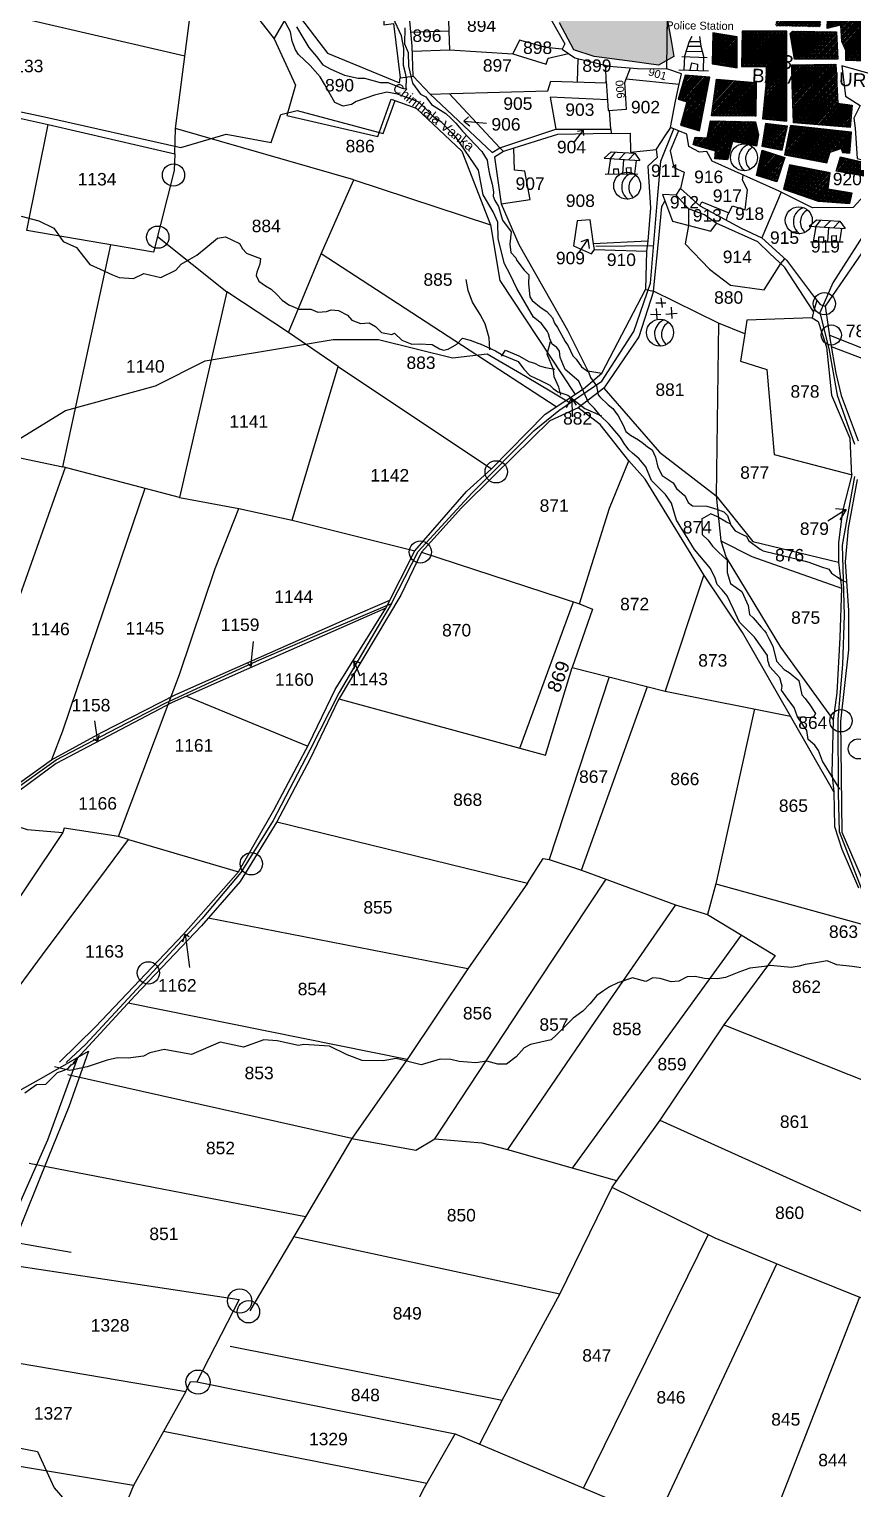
# Model space of a CAD drawing. Header units: millimetres. Extents: x 194974 to 225661, y 1604136 to 1614862.
# Drawn here: x 196789 to 197911, y 1606914 to 1608904 of the extents above; entities that cross this region are included whole.
import ezdxf

# ---------------------------------------------------------------- set-up
doc = ezdxf.new("R2010")
doc.units = ezdxf.units.MM
doc.header["$LTSCALE"] = 15
for name, color, linetype in [('BOUNDRY STONES', 240, 'Continuous'), ('PLOTS', 7, 'Continuous'), ('PLOTS NO', 7, 'Continuous'), ('ROADS', 1, 'Continuous'), ('STREAMS', 4, 'Continuous'), ('VILLAGE', 7, 'Continuous'), ('wells', 7, 'Continuous')]:
    doc.layers.add(name, color=color, linetype=linetype)
doc.styles.get("Standard").update_dxf_attribs({"font": 'arial.ttf'})

msp = doc.modelspace()

# ---------------------------------------------------------------- hatches: boundary and pattern name
at = {"layer": 'VILLAGE'}
h = msp.add_hatch(dxfattribs=at)
h.set_pattern_fill('ANSI31', color=30, scale=11.805297, angle=2.6274)
h.set_pattern_definition([(47.627391, (153890.0272, 1592848.3399), (-1.09018614, 0.99452142), [])])
h.paths.add_polyline_path([(197717.2, 1608778.7), (197778.5, 1608777.5), (197782.5, 1608759.6), (197779.8, 1608744.3), (197747.3, 1608750.3), (197740.4, 1608725.5), (197723.1, 1608727), (197724, 1608737.1), (197697, 1608745), (197693.5, 1608746.6), (197696.2, 1608756.5), (197712.8, 1608755.4)])
h.paths.add_polyline_path([(197725.7, 1608835.5), (197779.6, 1608830.7), (197779.2, 1608784.8), (197718.6, 1608785.3)])
h.paths.add_polyline_path([(197788, 1608781.2), (197821.5, 1608778.2), (197821.3, 1608900.9), (197760.6, 1608900.7), (197759.6, 1608852.9), (197793, 1608852.3), (197792.5, 1608827.2)])
h.paths.add_polyline_path([(197828, 1608854.9), (197888.2, 1608855.8), (197890.8, 1608802.8), (197910.2, 1608799.9), (197907.8, 1608769.8), (197830.5, 1608776.1), (197828.7, 1608828.4)])
h.paths.add_polyline_path([(197816.7, 1608685.4), (197864, 1608669), (197907, 1608665.9), (197910.2, 1608680.3), (197877.9, 1608685.7), (197880.5, 1608708), (197825.2, 1608718.9)])
h.paths.add_polyline_path([(197894.7, 1608729.4), (197951.8, 1608716.2), (197939.3, 1608701.1), (197888.7, 1608710)])
h.paths.add_polyline_path([(197826.3, 1608772.4), (197818.1, 1608732.2), (197875.9, 1608721.6), (197880.5, 1608735.9), (197895.5, 1608741), (197897.4, 1608735.5), (197907.4, 1608734.7), (197909.7, 1608763.1)])
h.paths.add_polyline_path([(197787.2, 1608744), (197815.2, 1608738.7), (197822.3, 1608771.2), (197792.3, 1608774.8)])
h.paths.add_polyline_path([(197787.9, 1608738.5), (197818.8, 1608728.6), (197807.7, 1608695.3), (197779.9, 1608704.1)])
h.paths.add_polyline_path([(197682.9, 1608840.9), (197673.3, 1608808), (197685.1, 1608804.7), (197676.5, 1608772.6), (197702.2, 1608764.9), (197716.5, 1608838.3)])
h.paths.add_polyline_path([(197719.5, 1608856.5), (197753.7, 1608850.7), (197753.5, 1608893.1), (197720.7, 1608898.5)])
h.paths.add_polyline_path([(197714.3, 1608972.6), (197767.6, 1608968.4), (197757.1, 1608915.4), (197706.5, 1608918.9)])
h.paths.add_polyline_path([(197829.1, 1608900.9), (197889.1, 1608900.1), (197890.8, 1608862.7), (197831.9, 1608862.7), (197825.9, 1608897.6)])
h.paths.add_polyline_path([(197878.2, 1608955.1), (197908.7, 1608952.7), (197904.9, 1608936.7), (197931.4, 1608918.6), (197944.6, 1608909.5), (197944.1, 1608859.5), (197901.8, 1608861), (197901.7, 1608874.7), (197896.1, 1608886.9), (197894.8, 1608909.2), (197876.4, 1608904.5)])
h.paths.add_polyline_path([(197813.5, 1608968.6), (197872.6, 1608965.7), (197867.1, 1608906.6), (197805.9, 1608907.9)])
h.paths.add_polyline_path([(197743.3, 1609025.1), (197829.7, 1609021), (197824, 1608981.2), (197734.1, 1608978.3)])
h.paths.add_polyline_path([(197707.2, 1609030.7), (197735.6, 1609026.5), (197729.9, 1608985.9), (197706.1, 1608986.5)])
h.paths.add_polyline_path([(197662.1, 1609061.5), (197700, 1609055.8), (197703.8, 1608972.3), (197662.4, 1608972.2)])
at = {"layer": 'wells'}
h = msp.add_hatch(dxfattribs=at)
h.set_pattern_fill('DASH', color=4, scale=12.436833, angle=-16.6791)
h.set_pattern_definition([(343.3208545, (164753.1888, 1614645.4132), (1.93538719, 1.04300749), [1.55460416, -1.55460416])])
h.paths.add_polyline_path([(197636.3, 1609196.6), (197640.7, 1609186.4), (197647.7, 1609153.8), (197653.1, 1609128.5), (197657.5, 1609115.2), (197648.4, 1609092.1), (197645.7, 1609063.7), (197646.2, 1609022.8), (197642.3, 1609003.4), (197643.6, 1608968.9), (197652.9, 1608948.5), (197664.1, 1608885.3), (197667.4, 1608866.4), (197646.6, 1608854.4), (197610.6, 1608859.3), (197558.7, 1608866.4), (197530.9, 1608875.2), (197511.6, 1608912.3), (197498.7, 1608966.3), (197495.7, 1609003.4), (197496.4, 1609051), (197508.6, 1609084.5), (197517.7, 1609093.9), (197535.2, 1609098.7), (197560.9, 1609089.5), (197579.1, 1609078.7), (197585.5, 1609081.4), (197616.7, 1609131.2), (197631, 1609164.3)])

# ---------------------------------------------------------------- linework, layer by layer
at = {"layer": 'BOUNDRY STONES', "color": 5}
for points in [[(197649.4, 1608537.5), (197651.5, 1608524.2)], [(197642.9, 1608530.8), (197656.5, 1608530.5)], [(197643.1, 1608522.8), (197644.2, 1608509)], [(197656.4, 1608515.2), (197671.7, 1608516.7)], [(197663.8, 1608524.9), (197664.7, 1608509.2)], [(197635.7, 1608515.1), (197649.6, 1608514.7)]]:
    msp.add_lwpolyline(points, dxfattribs=at)
at = {"layer": 'BOUNDRY STONES', "color": 1}
msp.add_lwpolyline([(196768, 1607250.6), (196845.7, 1607236.7)], dxfattribs=at)
for centre, radius in [((196985.3, 1608704.8), 15.2), ((196963.9, 1608620.1), 15.2), ((197872.5, 1608529.4), 15.2), ((197882, 1608486.8), 13.7), ((197425.2, 1608300.3), 15.2), ((197321.8, 1608191), 15.2), ((197895.1, 1607961), 15.2), ((197918.8, 1607922.7), 13.7), ((197091.3, 1607766.1), 15.2), ((196951, 1607617.4), 15.2), ((197075.6, 1607170.2), 16.5), ((197087.5, 1607155.6), 15.2), ((197018.8, 1607059.7), 16.5)]:
    msp.add_circle(centre, radius, dxfattribs=at)
at = {"layer": 'PLOTS'}
for points in [[(197499.6, 1608917.1), (197518.6, 1608883.4), (197515.3, 1608876.5), (197532.3, 1608864.4), (197579.1, 1608853), (197617.9, 1608850.1), (197657.7, 1608849.7), (197658.5, 1608925.7), (197655.2, 1608976.8), (197655.7, 1609051.7), (197659, 1609109.8), (197675.7, 1609131.8), (197657.5, 1609155.2), (197635.4, 1609201.9)], [(197060.4, 1608924.4), (197103, 1608915.2), (197122.6, 1608890.4), (197145.9, 1608930.5), (197171, 1609041.6), (197187.4, 1609083.4), (197190.6, 1609095.7)], [(197262.2, 1609054.2), (197275.3, 1609010.8), (197272, 1608909.4), (197285.3, 1608911.3), (197294.4, 1608837.4), (197312.1, 1608839.6), (197310.8, 1608880.2), (197302.8, 1608965)], [(197000.8, 1608866.9), (196747, 1608925.5), (196759, 1609017)], [(196592.4, 1608938.1), (196556.5, 1608830.8), (196814.4, 1608773.8), (196986.9, 1608733.5), (196988, 1608768.4)], [(197146.8, 1608934.7), (197195.4, 1608871.1), (197293.3, 1608830.6), (197294.4, 1608837.4)], [(197230.9, 1608698.4), (196988, 1608768.4), (197009.4, 1608933.2)], [(197306.2, 1608928.8), (197359.6, 1608928.3), (197361.7, 1608874.9), (197311, 1608873.3)], [(197309, 1608899.3), (197360.7, 1608901.3)], [(197122.6, 1608890.4), (197151.7, 1608827.4), (197139.7, 1608786.1), (197263.7, 1608757.2), (197282.1, 1608808.3), (197316.2, 1608796), (197378.4, 1608737.5), (197417.6, 1608637), (197430.1, 1608561.1), (197532.7, 1608405.9)], [(197361.7, 1608875.3), (197448, 1608869.8), (197493.5, 1608855.7), (197496.1, 1608863.9), (197523.8, 1608870.5)], [(197515.3, 1608876.5), (197492.7, 1608878.5), (197456.9, 1608888.8), (197448, 1608869.8)], [(197536.6, 1608863.3), (197535.6, 1608831.7)], [(197958, 1608862.7), (197940.1, 1608841.2), (197896.1, 1608853.7), (197901.3, 1608812.4), (197921.1, 1608799.4), (197912.7, 1608782.4), (197914.6, 1608768.8), (197917.2, 1608727.4), (197957.5, 1608717.7), (197966.6, 1608737.1), (197968.7, 1608779.4), (197971.8, 1608810.2)], [(197312.1, 1608839.6), (197335.2, 1608814.9), (197363.9, 1608815.7), (197495.5, 1608819.7), (197499.8, 1608832.9), (197575.2, 1608830.3), (197574.6, 1608854.1)], [(197575.1, 1608832.7), (197578, 1608792.9), (197603, 1608794.7), (197600.4, 1608831.1), (197608.2, 1608850.9)], [(197602.2, 1608835.8), (197674.6, 1608828.5)], [(197959.6, 1608722.1), (197942.8, 1608694.1), (197911.8, 1608660.4), (197856.3, 1608660.3), (197810.8, 1608683), (197719.6, 1608723.7), (197712.4, 1608736.7), (197702.3, 1608735.8), (197687.9, 1608743.6), (197685, 1608760.5), (197662.6, 1608769.7), (197669.4, 1608805.4), (197674.6, 1608828.5), (197677.9, 1608842.9), (197657.7, 1608849.7)], [(197335.2, 1608814.9), (197419.9, 1608735.3), (197429.9, 1608742)], [(197361.2, 1608815.7), (197429.9, 1608742)], [(197577, 1608807.3), (197498.8, 1608811), (197506.5, 1608767.1), (197581.3, 1608767.3), (197579.4, 1608793)], [(196986.9, 1608733.5), (196986.1, 1608710.9), (196958.1, 1608599.6), (196785.5, 1608629.4), (196814.4, 1608773.8)], [(197581.3, 1608767.3), (197582.1, 1608761.3), (197508.8, 1608760), (197449.3, 1608741.3), (197434.9, 1608736.8), (197429.9, 1608742), (197506.5, 1608767.1)], [(197582.1, 1608761.3), (197607.7, 1608761.9), (197608.2, 1608735.8), (197643.5, 1608739.5)], [(197662.6, 1608769.7), (197655.1, 1608758.1), (197643.4, 1608740.1), (197644.7, 1608728.6), (197631.7, 1608717), (197635.5, 1608660), (197631.9, 1608614.7), (197630.2, 1608600.9), (197628.5, 1608548.8), (197639.6, 1608546.3), (197646.6, 1608613.8), (197650.9, 1608661.8), (197655.2, 1608669.4)], [(197673.8, 1608765.1), (197662.1, 1608737.9), (197667.4, 1608715), (197681.6, 1608708.9), (197676.2, 1608686.4)], [(197434.9, 1608736.8), (197422.8, 1608729), (197432.1, 1608665.7), (197471.6, 1608671.6), (197464.2, 1608710), (197450, 1608711.5), (197449.3, 1608741.3)], [(197507.1, 1608389), (197270.9, 1608542.5), (197186.5, 1608597.4), (197230.9, 1608698.4), (197417.6, 1608637)], [(197739.3, 1608643.1), (197740.9, 1608650.6), (197747.4, 1608662.6), (197764.4, 1608657.2), (197767.7, 1608684.4), (197761, 1608697.6), (197761.8, 1608704.8)], [(197670.5, 1608677.2), (197651.9, 1608678.4), (197665.6, 1608641.8), (197717.7, 1608628.1), (197725.5, 1608638.8)], [(197862.2, 1608533.8), (197857.9, 1608518.7), (197818.8, 1608578.6), (197797.8, 1608598.5), (197781.7, 1608613.9), (197724.9, 1608639.2), (197709.2, 1608650.6), (197687.4, 1608658.8), (197670.5, 1608677.2), (197676.2, 1608686.4), (197702.9, 1608662.8), (197759.1, 1608632.3), (197787.4, 1608619.3)], [(197813.5, 1608681.6), (197787.4, 1608619.3), (197821, 1608588.6), (197857.7, 1608539.5), (197866.7, 1608528.2), (197873.4, 1608526.1)], [(197432.1, 1608665.7), (197456, 1608610), (197522.4, 1608493.5), (197550.2, 1608438.1), (197569.3, 1608434.8), (197628.5, 1608548.8)], [(197687.4, 1608658.8), (197687.1, 1608636.2), (197682.6, 1608611), (197715.9, 1608576.6), (197744.7, 1608554.8), (197790.4, 1608548.2), (197813, 1608584.1), (197818.8, 1608590.5)], [(197702.9, 1608662.8), (197705.6, 1608668.4), (197742.4, 1608653.4)], [(197631.9, 1608614.7), (197557.9, 1608610.8), (197553.1, 1608643.7), (197535.5, 1608642.2), (197530.7, 1608608.1), (197555, 1608597.4), (197559.1, 1608603.3), (197557.9, 1608610.8)], [(196963.5, 1608620.8), (197058.1, 1608545.7), (196993.3, 1608265.5), (196834.5, 1608307.2)], [(197938.5, 1608620.6), (197873.4, 1608526.1), (197880.3, 1608479.3), (197888, 1608434.6), (197895.6, 1608404.2), (197918.7, 1608342.6)], [(196420.7, 1608029.2), (196640.7, 1607967.1), (196761, 1608322.7), (196834.5, 1608307.2), (196899.8, 1608609.7)], [(197142, 1608490.3), (197186.5, 1608597.4)], [(197559.1, 1608603.3), (197630.2, 1608600.9)], [(197639.6, 1608546.3), (197619.4, 1608484.4), (197571.7, 1608414.2), (197537, 1608387.5), (197498.2, 1608370), (197423.2, 1608296), (197377.9, 1608251.3), (197323.4, 1608190.8), (197295, 1608132.2), (197209.8, 1607989.3), (197171.7, 1607909.3), (197126.2, 1607823.3), (197076.3, 1607741.9), (197023.5, 1607681.7), (196932.9, 1607586.5), (196848.5, 1607494.9)], [(197147, 1608234.6), (197209.7, 1608443.9), (197142, 1608490.3), (197058.1, 1608545.7)], [(197857.9, 1608518.7), (197855.7, 1608510.3), (197766.9, 1608507), (197764.1, 1608488.3), (197728.2, 1608503.1), (197639.6, 1608546.3)], [(197728.2, 1608503.1), (197725.1, 1608267.7), (197731.5, 1608206.1), (197773.5, 1608185.1), (197895.7, 1608141.6)], [(197855.7, 1608510.3), (197864.1, 1608505.4), (197875.4, 1608470.3), (197882.3, 1608404.9), (197907.3, 1608346.4), (197909.7, 1608294.5), (197897.3, 1608246.6), (197892, 1608204.1), (197891.7, 1608177.2), (197895.7, 1608141.6), (197893.6, 1608074.7), (197889.3, 1607998.9), (197884.7, 1607962.1), (197882.7, 1607889.1), (197885.4, 1607864.1), (197886.2, 1607816.9), (197896.5, 1607786), (197919.2, 1607733.3)], [(198113.5, 1608510.9), (198099.1, 1608509.8), (198074.7, 1608408.7), (197879, 1608486.7)], [(197764.1, 1608488.3), (197758.3, 1608451), (197794, 1608439.7), (197804.1, 1608323.9), (197910.2, 1608296.4)], [(197881.6, 1608470.9), (197950.1, 1608445.3), (197940.8, 1608420.3), (197955.9, 1608414.6), (197970.5, 1608409.1), (197984.7, 1608444.6)], [(197209.7, 1608443.9), (197418.7, 1608304.5)], [(196829.7, 1607495.6), (196878.8, 1607543.8), (196998.8, 1607670.2), (197074.1, 1607755), (197122.1, 1607839.4), (197169.9, 1607929.1), (197205.8, 1608003.6), (197274.7, 1608114.5), (197314.1, 1608192.6), (197384.9, 1608273.4), (197418.7, 1608304.5), (197492.1, 1608379.1), (197544.2, 1608413.5), (197569.3, 1608434.8)], [(197571.7, 1608414.2), (197647.8, 1608327.3), (197725.1, 1608267.7), (197775.1, 1608205.5), (197891.7, 1608177.2)], [(197885.4, 1607864.1), (197826.3, 1607967.3), (197760.9, 1608081.3), (197708.3, 1608160), (197628.2, 1608290.2), (197605.9, 1608315.2), (197567, 1608364.7), (197537, 1608387.5)], [(196837.4, 1608306.4), (196667, 1607826.4), (196588.3, 1607831.7), (196627.5, 1607970.8)], [(197323.4, 1608190.8), (197538.6, 1608120.6), (197579.4, 1608250.8), (197605.9, 1608315.2)], [(196946.4, 1608277.8), (196872.8, 1608060.8), (196834.2, 1607947), (196818.8, 1607907.8)], [(197917.1, 1608289.7), (197905.1, 1608223.6), (197900.9, 1608177.5), (197905.4, 1608111.3), (197905.6, 1608057.9), (197894.5, 1607960.7), (197896.4, 1607809), (197928.7, 1607734.7)], [(196993.3, 1608265.5), (197074.3, 1608250.4), (197147, 1608234.6), (197314.1, 1608192.6)], [(196910.5, 1607803.5), (196977.9, 1607983.1), (196993.3, 1608024.2), (197042.3, 1608168.6), (197074.3, 1608250.4)], [(197731.5, 1608206.1), (197738.6, 1608183.4), (197812.6, 1608061.3), (197884.7, 1607962.1)], [(197708.3, 1608160), (197655.6, 1608001.5)], [(196667, 1607826.4), (196725.5, 1607820), (196760.7, 1607866.2), (196818.8, 1607907.8), (196887.1, 1607945), (196988.3, 1607996.7), (197116.8, 1608053.6), (197223.2, 1608100.8), (197280.2, 1608125.5)], [(197457.2, 1607923.7), (197530.6, 1608123.2)], [(197538.6, 1608120.6), (197556.5, 1608113.3), (197528.5, 1608033.7), (197655.6, 1608001.5), (197826.3, 1607967.3)], [(197274.7, 1608114.5), (197084.9, 1608030.8), (196983.4, 1607986), (196825.4, 1607902.9), (196763.8, 1607857.4), (196740.6, 1607827.6), (196725.4, 1607814.9), (196644.2, 1607762.7), (196555.2, 1607692.9), (196474.1, 1607616.8), (196416.5, 1607557.2), (196345.1, 1607475.6), (196349.2, 1607462), (196391.4, 1607443)], [(197210.7, 1607990.8), (197492.4, 1607914.1), (197528.5, 1608033.7)], [(197579.3, 1608020.8), (197497.3, 1607772.1), (197541.4, 1607757.6), (197669.7, 1607710.1), (197713.4, 1607696.9)], [(197541.4, 1607757.6), (197631.6, 1608007.6)], [(197003.2, 1607994.7), (197168.4, 1607926.2)], [(197777.2, 1607977.1), (197724.4, 1607738.9), (197930.2, 1607681.9)], [(196524.5, 1607453.5), (196623.2, 1607620.4), (196710.6, 1607768.3), (196740.6, 1607827.6), (196785.7, 1607812.8), (196834.4, 1607808.6), (196738.5, 1607665.9), (196589.3, 1607435.9)], [(197126.2, 1607823.3), (197467.7, 1607739.9), (197489.1, 1607773.5), (197497.3, 1607772.1)], [(196704.5, 1607504.1), (196806.9, 1607641.9), (196893.8, 1607758.9), (196923.8, 1607799.2), (196910.5, 1607803.5), (196836.3, 1607814.7), (196834.4, 1607808.6)], [(196923.8, 1607799.2), (197074.1, 1607755)], [(197341.5, 1607391.4), (197483.5, 1607606.5), (197575, 1607745.1)], [(197467.7, 1607739.9), (197386.6, 1607622.9), (197032.5, 1607691.9)], [(197724.4, 1607738.9), (197713.4, 1607696.9), (197805.6, 1607640.9), (197735.5, 1607546.7), (197974.4, 1607451.8)], [(197669.7, 1607710.1), (197559.6, 1607551.2), (197440.8, 1607376.6)], [(197529.3, 1607351.5), (197759.5, 1607668.9)], [(197386.6, 1607622.9), (197303.9, 1607499.6), (196923.3, 1607576.1)], [(197735.5, 1607546.7), (197648.2, 1607416.5), (198001.8, 1607257.3)], [(196560.6, 1607159.3), (196670.7, 1607130), (196728.8, 1607200.7), (196770.7, 1607292.1), (196813.8, 1607390), (196854.8, 1607502.3)], [(196764.2, 1607450.7), (196801.3, 1607471.8), (196824.3, 1607485), (196869.2, 1607510.6), (196842.7, 1607434.8), (196814.8, 1607366.9), (196768, 1607250.6)], [(197303.9, 1607499.6), (197228.5, 1607391.6), (196841.3, 1607478.4)], [(197648.2, 1607416.5), (197582.8, 1607325.5), (197723.4, 1607256.3), (197817.9, 1607216.7), (198022.7, 1607134.8)], [(197228.5, 1607391.6), (197165.3, 1607284.9), (196788.6, 1607357.8)], [(197228.5, 1607391.6), (197315.6, 1607375.7), (197341.5, 1607391.4), (197405.7, 1607386), (197440.8, 1607376.6), (197589.2, 1607334.5)], [(197511.7, 1607179.5), (197583.4, 1607325.2)], [(197165.3, 1607284.9), (197089.4, 1607157)], [(197433.2, 1607034.9), (197511.7, 1607179.5), (197149, 1607257.5)], [(197714.1, 1607260.9), (197544.1, 1606915.6)], [(196732.1, 1607224), (197074.8, 1607172.3), (197017, 1607059.9), (197369.3, 1606989.3), (197626.5, 1606880.8), (197730.8, 1606836), (197816.6, 1606807.8), (197870.8, 1606793.5), (198015.5, 1606765.3), (198020.4, 1606796.4), (198096.8, 1606795.7), (198107.8, 1606845.5), (198356, 1606824.9), (198713.3, 1606797.5), (198722.2, 1606696.5), (198740.3, 1606633.3), (198805.6, 1606543.4), (198865.2, 1606472.6), (198907.7, 1606329.3), (199143.8, 1606289.3), (199220.6, 1606276.3), (199217.6, 1606258.4), (199614.6, 1606162.2)], [(197644.8, 1606872.9), (197807.7, 1607221)], [(197920.3, 1607175.7), (197781.4, 1606819.4)], [(196659.5, 1607105.2), (197002.2, 1607046.7), (197008.3, 1607060.4), (197017, 1607059.9)], [(197062.7, 1607108.6), (197433.2, 1607034.9), (197402.5, 1606975.3)], [(197002.2, 1607046.7), (196971.7, 1606992.2), (196930.7, 1606918.6), (196578.2, 1606977.2)], [(196930.7, 1606918.6), (196909.7, 1606867.8), (197266.9, 1606796.2), (197327.3, 1606916.3), (197369.3, 1606989.3)], [(197330.4, 1606921.6), (196971.7, 1606992.2)]]:
    msp.add_lwpolyline(points, dxfattribs=at)
at = {"layer": 'PLOTS NO'}
for points in [[(197387.2, 1608784), (197381.1, 1608778.3), (197389.4, 1608771.8)], [(197381.1, 1608778.3), (197411.8, 1608775.7)], [(197543.5, 1608765.8), (197531.4, 1608750.1)], [(197536, 1608764.4), (197543.5, 1608765.8), (197544, 1608758.6)], [(197550.3, 1608617.5), (197537, 1608598.4)], [(197540.9, 1608614.3), (197550.3, 1608617.5), (197551.8, 1608604.6)], [(197521.1, 1608387.8), (197528, 1608400.6), (197534.3, 1608391.1)], [(197528, 1608400.6), (197529.3, 1608375.4)], [(197902.1, 1608248.9), (197877.2, 1608232.9)], [(197887.5, 1608250.1), (197902.1, 1608248.9), (197893.4, 1608235)], [(197090.5, 1608035), (197094.3, 1608068.9)], [(197086.8, 1608039.1), (197090.5, 1608035), (197093.2, 1608040.9)], [(197231.8, 1608032.4), (197231, 1608042.6), (197239, 1608040.5)], [(197231, 1608042.6), (197239.2, 1608022.2)], [(196882.1, 1607932.8), (196878.1, 1607961)], [(196876, 1607936.5), (196882.1, 1607932.8), (196884.1, 1607941.2)], [(196998, 1607659.7), (197001, 1607670.3), (197006.7, 1607666.8)], [(197001, 1607670.3), (197006.9, 1607624.7)]]:
    msp.add_lwpolyline(points, dxfattribs=at)
at = {"layer": 'ROADS'}
for points in [[(195854.9, 1608722.4), (195882.2, 1608733.5), (195960.4, 1608731.8), (196132.4, 1608721.8), (196286.7, 1608783.2), (196375.4, 1608779.3), (196523.2, 1608760.3), (196530.5, 1608767.9), (196558.7, 1608837.4), (196809.5, 1608784.2), (196995.3, 1608742.3), (197057.1, 1608760.6), (197118.3, 1608749.1), (197131.6, 1608787.5), (197153.8, 1608792.8), (197271.1, 1608761.6), (197287.3, 1608806.4)], [(196308.2, 1607433.3), (196344.6, 1607483.5), (196440.1, 1607588.6), (196531.5, 1607682.1), (196626.2, 1607756.4), (196728.1, 1607819.4), (196763.2, 1607863.2), (196825.4, 1607907.9), (196897.8, 1607945.3), (196973.9, 1607985.1), (197028.9, 1608010.4), (197102.3, 1608044.1), (197187.1, 1608080.6), (197282.4, 1608121), (197318.8, 1608191.6), (197392.2, 1608271.8), (197477, 1608356.8), (197510.4, 1608383.8), (197569.2, 1608423.8), (197613, 1608491.5), (197635.7, 1608557.4), (197645.2, 1608671.7), (197649.5, 1608723.8), (197667.5, 1608767.7)], [(197931.7, 1608632.2), (197884, 1608557.8), (197866.4, 1608517), (197878.6, 1608468.3), (197890, 1608404.6), (197913.5, 1608337.9)], [(197561, 1608607.8), (197640, 1608608.9)], [(196132, 1607972.9), (196236.7, 1608016.1), (196302.5, 1608062.6), (196318.1, 1608086.5), (196443.4, 1608169.2), (196519.3, 1608177.9), (196587.3, 1608198.7), (196680.3, 1608267.4), (196758.9, 1608335.1), (196838.2, 1608383.7), (196960.7, 1608417.7), (197028.5, 1608451.6), (197151.7, 1608472.2), (197203, 1608480.7), (197264.7, 1608480.6), (197365.6, 1608455.6), (197413, 1608461.2), (197465.1, 1608430.5), (197501.1, 1608409.3), (197525.8, 1608394.3)], [(197913.8, 1608293.8), (197896.6, 1608200.4), (197899.6, 1608105), (197897.4, 1608037.6), (197890.7, 1607963.4), (197891.5, 1607862.4), (197892.6, 1607810.2), (197923.7, 1607730.7)], [(197282.4, 1608121), (197210.9, 1607999.4), (197171.2, 1607920.9), (197121, 1607825.1), (197077.3, 1607754.1), (197024, 1607691), (196940.8, 1607601.1), (196865.5, 1607519.7), (196839.1, 1607495.3)]]:
    msp.add_lwpolyline(points, dxfattribs=at)
at = {"layer": 'ROADS', "color": 1}
msp.add_lwpolyline([(196643.8, 1607090.3), (196656.4, 1607050.9), (196662.4, 1607003.1), (196687.9, 1606986.4), (196769.4, 1606971), (196800, 1606965.2), (196822.4, 1606915.8), (196877.5, 1606851.8), (196923.3, 1606814.6), (196976.6, 1606796.8), (196981.1, 1606777.6), (197061.5, 1606740.8), (197168.3, 1606681.3), (197193.4, 1606670), (197233.4, 1606663.7), (197358.9, 1606618.6), (197396.7, 1606585), (197481.8, 1606507.5), (197577.3, 1606451.4), (197666.4, 1606421.6), (197762.2, 1606402.1), (197815, 1606391.4), (197849, 1606366.5), (197882.6, 1606343.8)], dxfattribs=at)
at = {"layer": 'STREAMS'}
for points in [[(197893.7, 1607868), (197875.8, 1607896.5), (197869.8, 1607906), (197864.4, 1607920.6), (197859.6, 1607927.7), (197850.6, 1607935.7), (197848.5, 1607947.7), (197836.1, 1607966.2), (197831.4, 1607979), (197822.7, 1607990.5), (197814.2, 1608002.8), (197815, 1608008.2), (197811.9, 1608019.7), (197798, 1608034.4), (197795.3, 1608043), (197795, 1608050), (197777.2, 1608075), (197756.8, 1608095.3), (197748.7, 1608113.1), (197739.9, 1608131.2), (197733.1, 1608139.7), (197726.6, 1608146.6), (197723.7, 1608155.6), (197717.3, 1608168.4), (197695.4, 1608194.6), (197671.1, 1608234.4), (197664.1, 1608257.4), (197656, 1608269.6), (197636.8, 1608288.3), (197629, 1608306.9), (197620.1, 1608318.1), (197611, 1608325.7), (197605.9, 1608330.5), (197599.5, 1608338.9), (197594.6, 1608346.9), (197589.6, 1608353.2), (197579, 1608365.3), (197567, 1608377), (197559.3, 1608386.7), (197550.8, 1608394.9), (197537.8, 1608423.8), (197519.1, 1608439.9), (197512.2, 1608456.2), (197511.4, 1608464.6), (197507.7, 1608469.7), (197501.4, 1608474.5), (197498.2, 1608481.5), (197496.6, 1608488.5), (197494.8, 1608491.9), (197487, 1608502.3), (197476.1, 1608510.9), (197453.2, 1608550), (197444, 1608569.4), (197436.5, 1608583.9), (197427.9, 1608617.7), (197427.4, 1608640.4), (197421, 1608654.5), (197407.6, 1608677.6), (197401, 1608711.2), (197370.8, 1608755.8), (197358.7, 1608768.4), (197350.9, 1608776.4), (197339.9, 1608784.2), (197327.7, 1608796.3), (197318.8, 1608804.7), (197305.6, 1608809.4), (197290.5, 1608814.8), (197276, 1608817.9), (197259.2, 1608813.6), (197234.4, 1608805.2), (197227.9, 1608801.1), (197216.6, 1608798.8), (197205, 1608803.5), (197197.4, 1608817.5), (197191, 1608828.7), (197185, 1608838.7), (197171.8, 1608854), (197155.5, 1608869), (197151.8, 1608875.4), (197147.2, 1608887.3), (197144.8, 1608899.8), (197126.3, 1608934.7)], [(197652.9, 1608948.5), (197664.1, 1608885.3), (197667.4, 1608866.4), (197646.6, 1608854.4), (197610.6, 1608859.3), (197558.7, 1608866.4), (197530.9, 1608875.2), (197511.6, 1608912.3)], [(197152.8, 1608906.8), (197161.6, 1608892.3), (197169.7, 1608878.5), (197180, 1608866.4), (197188.8, 1608854.8), (197199.8, 1608849), (197218.2, 1608841.1), (197237, 1608836.7), (197245.6, 1608836.9), (197267.2, 1608830.9), (197277.4, 1608831.1), (197297.2, 1608823.1), (197302.3, 1608822.4), (197302.7, 1608837.4), (197300.9, 1608845.3), (197299, 1608854), (197299.1, 1608877.5), (197296, 1608894.4), (197284.9, 1608918.9)], [(197300.7, 1608905.6), (197300.2, 1608883.8), (197305, 1608872), (197305.4, 1608853.3), (197311.2, 1608830.1), (197321.9, 1608815), (197329.1, 1608811.2), (197336.8, 1608800.9), (197356.3, 1608788.7), (197363.5, 1608782.2), (197370.3, 1608775.7), (197374.6, 1608770.1), (197379.4, 1608764.7), (197405.6, 1608737), (197412.7, 1608724.9), (197414.2, 1608715.3), (197416.2, 1608705.9), (197419.8, 1608692.5), (197421.3, 1608681.7), (197421.2, 1608676.2), (197423.4, 1608669.9), (197428.2, 1608662.1), (197433.7, 1608643.3), (197445.4, 1608627.5), (197443.8, 1608610.4), (197444.9, 1608599.4), (197451.9, 1608592.1), (197453.2, 1608588.5), (197463.3, 1608575.3), (197469.8, 1608568.9), (197469.3, 1608556.7), (197471.2, 1608539), (197474.4, 1608533.7), (197486.5, 1608523.7), (197494.3, 1608519), (197502.1, 1608510.3), (197504.7, 1608503.1), (197508.9, 1608497.1), (197519.1, 1608478.1), (197523.3, 1608472), (197529.5, 1608458.2), (197534.2, 1608453.7), (197541.5, 1608443.5), (197551, 1608436.7), (197553.9, 1608429), (197561.8, 1608417.6), (197564.1, 1608405.4), (197566.5, 1608402.7), (197577.9, 1608391.7), (197584, 1608386.7), (197591.3, 1608376.5), (197598.4, 1608364), (197602.1, 1608355.3), (197608.2, 1608350.3), (197619, 1608343.9), (197626, 1608339), (197631.3, 1608334.2), (197637.7, 1608330.3), (197642.3, 1608320.2), (197645.4, 1608306.5), (197651.5, 1608295.1), (197666.6, 1608285.5), (197670.9, 1608277.4), (197681.7, 1608268.2), (197683.1, 1608266.2), (197686.7, 1608258.3), (197692.6, 1608253.8), (197712.2, 1608253.6), (197725.8, 1608249.5), (197735.4, 1608245.8), (197740.3, 1608240.8), (197745.2, 1608227.8), (197750.9, 1608220.1), (197763.6, 1608213.5), (197766.2, 1608212.7), (197769.2, 1608206.6), (197785.1, 1608194.7), (197789, 1608192.8), (197839.5, 1608180.4), (197851.3, 1608177.3), (197867.1, 1608171.3), (197878.7, 1608167.5), (197882.2, 1608162), (197888.9, 1608157.6), (197899, 1608151.4), (197902.7, 1608150.5)], [(196777.7, 1608648.6), (196801.9, 1608642.2), (196822.2, 1608632.6), (196834.9, 1608614), (196853, 1608606), (196857.8, 1608600.2), (196871.1, 1608582.7), (196885.5, 1608576.7), (196902.2, 1608568.6), (196911.2, 1608565), (196930.9, 1608563.9), (196944.7, 1608570.7), (196967.9, 1608565), (196988.3, 1608575), (196995.6, 1608583.3), (197007.6, 1608590.1), (197017.1, 1608595.5), (197029.2, 1608605.4), (197045.1, 1608618.7), (197056.2, 1608620.6), (197075.2, 1608611.4), (197079.5, 1608604), (197084.9, 1608598.5), (197085.6, 1608597.9), (197104, 1608591.1), (197103, 1608583.5), (197098.8, 1608572.2), (197097.9, 1608567.7), (197101.7, 1608560), (197110.7, 1608553.8), (197118.5, 1608549.3), (197125.6, 1608542.4), (197133.6, 1608534.3), (197142.6, 1608527.7), (197156.6, 1608522.2), (197172.6, 1608521.8), (197182, 1608518.1), (197194, 1608518.8), (197200.2, 1608520.9), (197210.4, 1608520), (197222.5, 1608513.8), (197228.4, 1608507.2), (197240, 1608502.4), (197252, 1608503.2), (197260.6, 1608498.4), (197268.7, 1608490.4), (197283, 1608487.4), (197286.7, 1608489.3), (197296.5, 1608479.9), (197310, 1608474.1), (197320.3, 1608474.9), (197337.9, 1608474), (197347.8, 1608467.9), (197353.4, 1608466.3), (197359.9, 1608467.4), (197371.6, 1608474.3), (197379.2, 1608482.5), (197389.7, 1608479.8), (197401.5, 1608475.4), (197403.1, 1608474.9), (197424.4, 1608465), (197434.1, 1608459.5), (197455, 1608450.6), (197462.7, 1608440.1), (197471, 1608431.5), (197486.3, 1608424.3), (197498.5, 1608418.4), (197502.8, 1608413.7), (197509.2, 1608409.1), (197522.7, 1608404.7), (197546.2, 1608386.6), (197568.5, 1608376.5)], [(197416.6, 1608466.4), (197415.4, 1608482.9), (197410.2, 1608501.9), (197403.1, 1608514.5), (197392.9, 1608531.4), (197386.8, 1608547.6), (197384.3, 1608562.3)], [(197513.3, 1608404.8), (197510.4, 1608415.6), (197504.2, 1608429.7), (197503.2, 1608439.6), (197494.8, 1608460.8), (197499, 1608477.8)], [(197432.3, 1608457.8), (197437.9, 1608466.2), (197456.1, 1608458.5), (197469.8, 1608450.5), (197477.5, 1608448.6), (197484.2, 1608444.9), (197492.2, 1608442.5), (197505.1, 1608440.4)], [(197744.2, 1608229.6), (197739.2, 1608231.9), (197727, 1608238.8), (197717.7, 1608242.9), (197708.4, 1608237.5), (197705.6, 1608236.3), (197706.1, 1608215.1), (197714.3, 1608207.3), (197719.9, 1608198.8), (197728.2, 1608191), (197739.8, 1608179.8), (197740.1, 1608163.1), (197744.5, 1608147.9), (197760, 1608137.2), (197768.5, 1608118), (197770.6, 1608106), (197775.3, 1608101.4), (197786.5, 1608088.4), (197790.7, 1608083.4), (197793.1, 1608080.3), (197797, 1608073), (197802.4, 1608062.5), (197807.3, 1608042.4), (197817.7, 1608031.1), (197824.5, 1608026.6), (197837.9, 1608015.7), (197842, 1607996.6), (197846.5, 1607991.2), (197852.9, 1607982.8), (197860.6, 1607970.8), (197857.4, 1607965.2), (197836.9, 1607966)], [(197923.3, 1607624.4), (197910.3, 1607626.3), (197889.6, 1607628.3), (197876.1, 1607634), (197860.8, 1607631.3), (197846.5, 1607629), (197838.1, 1607626.5), (197827.4, 1607624.6), (197813.1, 1607626.3), (197799, 1607627.4), (197790.7, 1607626.2), (197771, 1607624), (197756.1, 1607618.6), (197737.9, 1607611), (197726.9, 1607609.2), (197709.3, 1607610), (197696.4, 1607612.4), (197685.6, 1607612), (197674.2, 1607606.3), (197663.7, 1607605.2), (197648.7, 1607610), (197638.7, 1607610.7), (197629, 1607605.7), (197610.8, 1607610.8), (197591.1, 1607603.7), (197579.7, 1607598.6), (197571.5, 1607593.1), (197562.5, 1607586.8), (197552.6, 1607575.3), (197543.1, 1607565.4), (197530.2, 1607555.5), (197507.5, 1607532.9), (197500, 1607526.1), (197471.9, 1607520), (197463.3, 1607515.4), (197452.3, 1607502.8), (197439, 1607493.2), (197427.2, 1607493.2), (197412.5, 1607497.1), (197397.4, 1607494.9), (197374.8, 1607496.6), (197363.5, 1607499.6), (197348.6, 1607500), (197322.8, 1607492.3), (197288.6, 1607500.8), (197270.9, 1607497.5), (197242.5, 1607497.9), (197222.2, 1607505.7), (197198.1, 1607517.5), (197162.9, 1607519.8), (197155.7, 1607518.3), (197126.4, 1607524.8), (197108.6, 1607526.1), (197080.8, 1607516.3), (197048.9, 1607523.2), (197009.7, 1607506.3), (196972.7, 1607512.9), (196953.2, 1607508.3), (196944.2, 1607503.8), (196923.4, 1607501), (196909.1, 1607501.6), (196894.7, 1607498.7), (196867.4, 1607489.3), (196844.2, 1607484.4), (196822.9, 1607489.3)], [(196782.6, 1607453.9), (196798.5, 1607465.1), (196811.4, 1607465.8), (196819.5, 1607473.9), (196827, 1607481.5), (196833.9, 1607484.1), (196841.7, 1607487), (196846, 1607492.1), (196852.6, 1607496.4)]]:
    msp.add_lwpolyline(points, dxfattribs=at)
at = {"layer": 'VILLAGE', "color": 30}
for points in [[(197878.2, 1608955.1), (197908.7, 1608952.7), (197904.9, 1608936.7), (197931.4, 1608918.6), (197944.6, 1608909.5), (197944.1, 1608859.5), (197901.8, 1608861), (197901.7, 1608874.7), (197896.1, 1608886.9), (197894.8, 1608909.2), (197876.4, 1608904.5), (197878.2, 1608955.1)], [(197719.5, 1608856.5), (197753.7, 1608850.7), (197753.5, 1608893.1), (197720.7, 1608898.5), (197719.5, 1608856.5)], [(197788, 1608781.2), (197821.5, 1608778.2), (197821.3, 1608900.9), (197760.6, 1608900.7), (197759.6, 1608852.9), (197793, 1608852.3), (197792.5, 1608827.2), (197788, 1608781.2)], [(197829.1, 1608900.9), (197889.1, 1608900.1), (197890.8, 1608862.7), (197831.9, 1608862.7), (197825.9, 1608897.6), (197829.1, 1608900.9)], [(197828, 1608854.9), (197888.2, 1608855.8), (197890.8, 1608802.8), (197910.2, 1608799.9), (197907.8, 1608769.8), (197830.5, 1608776.1), (197828.7, 1608828.4), (197828, 1608854.9)], [(197682.9, 1608840.9), (197673.3, 1608808), (197685.1, 1608804.7), (197676.5, 1608772.6), (197702.2, 1608764.9), (197716.5, 1608838.3), (197682.9, 1608840.9)], [(197725.7, 1608835.5), (197779.6, 1608830.7), (197779.2, 1608784.8), (197718.6, 1608785.3), (197725.7, 1608835.5)], [(197717.2, 1608778.7), (197778.5, 1608777.5), (197782.5, 1608759.6), (197779.8, 1608744.3), (197747.3, 1608750.3), (197740.4, 1608725.5), (197723.1, 1608727), (197724, 1608737.1), (197697, 1608745), (197693.5, 1608746.6), (197696.2, 1608756.5), (197712.8, 1608755.4), (197717.2, 1608778.7)], [(197787.2, 1608744), (197815.2, 1608738.7), (197822.3, 1608771.2), (197792.3, 1608774.8), (197787.2, 1608744)], [(197826.3, 1608772.4), (197818.1, 1608732.2), (197875.9, 1608721.6), (197880.5, 1608735.9), (197895.5, 1608741), (197897.4, 1608735.5), (197907.4, 1608734.7), (197909.7, 1608763.1), (197826.3, 1608772.4)], [(197787.9, 1608738.5), (197818.8, 1608728.6), (197807.7, 1608695.3), (197779.9, 1608704.1), (197787.9, 1608738.5)], [(197816.7, 1608685.4), (197864, 1608669), (197907, 1608665.9), (197910.2, 1608680.3), (197877.9, 1608685.7), (197880.5, 1608708), (197825.2, 1608718.9), (197816.7, 1608685.4)], [(197894.7, 1608729.4), (197951.8, 1608716.2), (197939.3, 1608701.1), (197888.7, 1608710), (197894.7, 1608729.4)]]:
    msp.add_lwpolyline(points, dxfattribs=at)
at = {"layer": 'VILLAGE', "color": 5}
for points in [[(197691.9, 1608893.5), (197688, 1608886.8), (197681.7, 1608866.6), (197681.1, 1608848)], [(197685.9, 1608880.2), (197704.1, 1608880.3)], [(197688, 1608886.8), (197703.1, 1608886.9)], [(197702.1, 1608893.4), (197704.1, 1608880.3), (197707.8, 1608867), (197707.2, 1608847.2)], [(197678.2, 1608866.3), (197712.7, 1608864.9)], [(197683.8, 1608873.2), (197706, 1608873.7)], [(197689.7, 1608847.7), (197691.8, 1608857.6), (197699.5, 1608856), (197699.3, 1608847.4)], [(197674.3, 1608848.2), (197714.6, 1608846.9)], [(197572.3, 1608727.7), (197582, 1608736.4), (197614.1, 1608734.8), (197621.1, 1608724.4)], [(197581.1, 1608727.1), (197587.9, 1608736.1)], [(197592.8, 1608726.3), (197601.5, 1608735.4)], [(197572.3, 1608727.7), (197621.1, 1608724.4)], [(197581.1, 1608727.1), (197577.6, 1608706.3)], [(197598.5, 1608725.9), (197597.3, 1608706.4)], [(197605.3, 1608725.5), (197614.1, 1608734.8)], [(197616, 1608724.7), (197613.6, 1608706.6)], [(197573.9, 1608706.2), (197618.3, 1608706.6)], [(197585.4, 1608706.3), (197585.4, 1608713.1), (197591.6, 1608713.2), (197591.7, 1608706.4)], [(197603.1, 1608706.5), (197602.8, 1608714.7), (197608.7, 1608714.9), (197608.8, 1608706.5)], [(197852, 1608635.1), (197861.7, 1608643.8), (197893.8, 1608642.1), (197900.7, 1608631.7)], [(197860.8, 1608634.5), (197867.6, 1608643.5)], [(197872.4, 1608633.7), (197881.2, 1608642.8)], [(197885, 1608632.8), (197893.8, 1608642.1)], [(197852, 1608635.1), (197900.7, 1608631.7)], [(197860.8, 1608634.5), (197857.3, 1608613.6)], [(197865, 1608613.7), (197865.1, 1608620.5), (197871.3, 1608620.6), (197871.4, 1608613.7)], [(197878.2, 1608633.3), (197877, 1608613.8)], [(197882.8, 1608613.8), (197882.5, 1608622.1), (197888.4, 1608622.3), (197888.4, 1608613.9)], [(197895.7, 1608632.1), (197893.2, 1608613.9)], [(197853.5, 1608613.6), (197898, 1608613.9)]]:
    msp.add_lwpolyline(points, dxfattribs=at)
at = {"layer": 'wells', "color": 0}
for centre in [(197763.1, 1608728.8), (197603.7, 1608690.2), (197837.7, 1608643), (197648.5, 1608490.1)]:
    msp.add_circle(centre, 18.4, dxfattribs=at)
for centre, radius, start, end in [((197775.8, 1608727.1), 20.2, 109.2259, 235.2521), ((197783.5, 1608726.5), 18.4, 117.5643, 229.6191), ((197616.5, 1608688.5), 20.2, 109.2259, 235.2521), ((197624.2, 1608687.9), 18.4, 117.5643, 229.6191), ((197850.5, 1608641.2), 20.2, 109.2259, 235.2521), ((197858.1, 1608640.7), 18.4, 117.5643, 229.6191), ((197661.2, 1608488.4), 20.2, 109.2259, 235.2521), ((197668.9, 1608487.8), 18.4, 117.5643, 229.6191)]:
    msp.add_arc(centre, radius, start, end, dxfattribs=at)

# ---------------------------------------------------------------- texts
at = {"layer": 'PLOTS NO'}
for s, p in [('894', (197385.4, 1608900)), ('896', (197311, 1608886.2)), ('898', (197461.8, 1608869.8)), ('1133', (196755.1, 1608844.9)), ('897', (197407, 1608845.7)), ('899', (197542.6, 1608845.4)), ('890', (197191.8, 1608818.7)), ('905', (197434.9, 1608793.7)), ('903', (197519.4, 1608785.4)), ('902', (197608.9, 1608788.8)), ('906', (197418.7, 1608765.4)), ('886', (197219.9, 1608735.7)), ('904', (197508, 1608734.4)), ('911', (197636.2, 1608702.2)), ('1134', (196854.7, 1608690.6)), ('907', (197451.6, 1608684.6)), ('916', (197695, 1608693.8)), ('920', (197884, 1608690.9)), ('908', (197520.1, 1608661.3)), ('912', (197662, 1608659.2)), ('917', (197720.4, 1608668.2)), ('913', (197693.2, 1608641.3)), ('918', (197750.7, 1608643.6)), ('884', (197091.9, 1608626.9)), ('915', (197798.4, 1608611)), ('919', (197854.1, 1608599.1)), ('909', (197506.6, 1608583.1)), ('910', (197576, 1608580.8)), ('914', (197734, 1608584.8)), ('885', (197326, 1608553.9)), ('880', (197722.2, 1608529.4)), ('784', (197901.9, 1608483.8)), ('883', (197302.9, 1608440.5)), ('1140', (196920.4, 1608435.6)), ('881', (197642.2, 1608403.8)), ('878', (197826.3, 1608401.4)), ('1141', (197061.5, 1608360.5)), ('882', (197516.3, 1608364.7)), ('1142', (197253.7, 1608287.1)), ('877', (197757.8, 1608290.9)), ('871', (197484.4, 1608245.8)), ('874', (197679.5, 1608216.3)), ('879', (197839.1, 1608214.3)), ('876', (197805.3, 1608178.2)), ('1144', (197122.7, 1608121.7)), ('872', (197594.1, 1608111.6)), ('1159', (197049.6, 1608083.4)), ('875', (197827.2, 1608093.2)), ('1146', (196791, 1608077.6)), ('1145', (196919.9, 1608078.6)), ('870', (197351.4, 1608076)), ('873', (197700.6, 1608034.8)), ('1160', (197123.5, 1608008.7)), ('1143', (197224.8, 1608009.5)), ('1158', (196846.4, 1607973.8)), ('864', (197836.9, 1607949.9)), ('1161', (196986.7, 1607919)), ('867', (197538.1, 1607876.4)), ('866', (197662.5, 1607873.3)), ('868', (197366.5, 1607845)), ('1166', (196855.4, 1607839.9)), ('865', (197810.5, 1607836.8)), ('855', (197244.1, 1607698.2)), ('863', (197878.8, 1607665.1)), ('1163', (196864.7, 1607638.2)), ('1162', (196964, 1607592)), ('854', (197154.6, 1607586.9)), ('862', (197828.3, 1607590)), ('856', (197379.8, 1607554)), ('857', (197484.1, 1607538.6)), ('858', (197583.5, 1607532.5)), ('853', (197082.2, 1607472.5)), ('859', (197645, 1607484.6)), ('861', (197811.9, 1607406.2)), ('852', (197029.5, 1607370.2)), ('850', (197357.8, 1607278.7)), ('860', (197805.3, 1607282)), ('851', (196952.4, 1607253.3)), ('1328', (196872.5, 1607128.6)), ('849', (197284.1, 1607145)), ('847', (197542.5, 1607087.6)), ('848', (197227, 1607033.7)), ('846', (197643.6, 1607030.5)), ('1327', (196795, 1607008.7)), ('845', (197800.1, 1607000.4)), ('1329', (197170, 1606973.6)), ('844', (197864.2, 1606945))]:
    msp.add_text(s, height=17, dxfattribs=at).set_placement(p)
for s, height, rotation, p in [('Police Station', 10.787, 359.3664, (197656.9, 1608903.5)), ('923', 18.43, 343.3209, (197785.4, 1608860.3)), ('901', 10.79, 343.3209, (197631.5, 1608840.9)), ('BALAPANUR', 18.43, 357.5064, (197773.5, 1608831.5)), ('Chinthala Vanka', 13.244, 321.2372, (197282.9, 1608821.4)), ('900', 10.79, 95.5063, (197600.7, 1608809.6)), ('869', 18.43, 69.1724, (197511, 1607998))]:
    msp.add_text(s, height=height, rotation=rotation, dxfattribs=at).set_placement(p)

doc.saveas('drawing.dxf')
